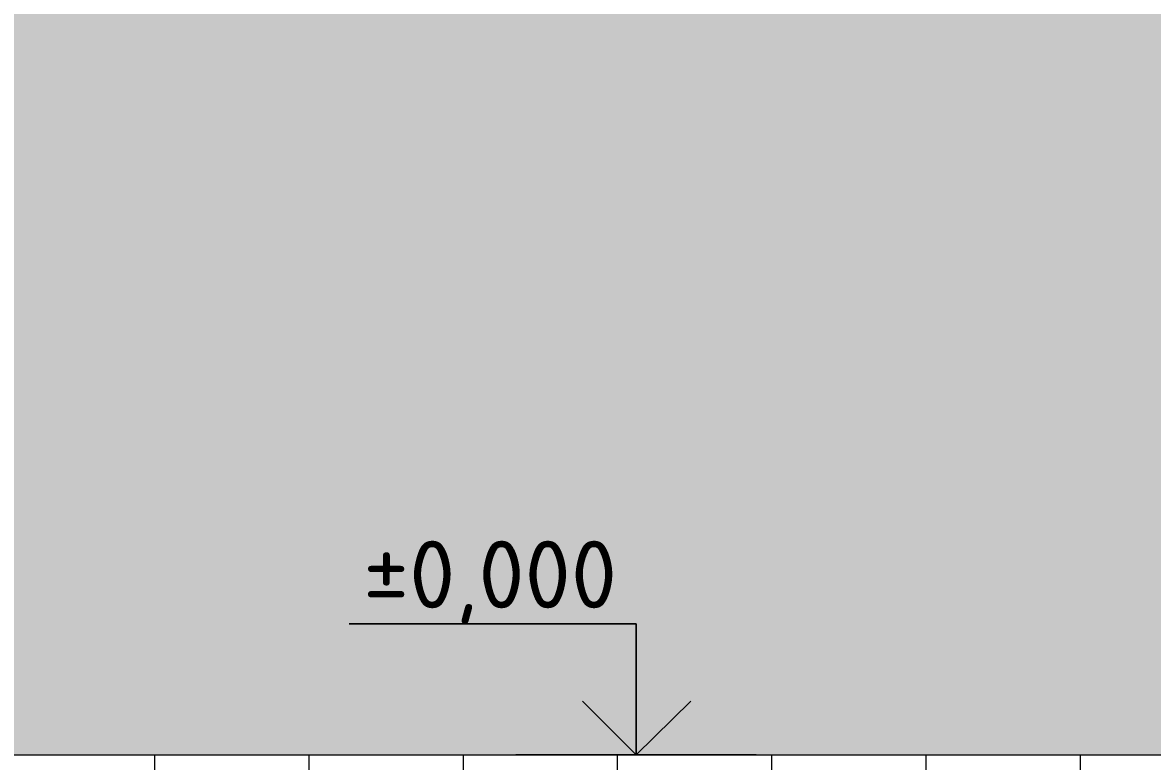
# Model space of a CAD drawing. Header units: millimetres. Extents: x -136099598 to 9192475, y 0 to 779331.
# Drawn here: x 264733 to 269128, y 288529 to 291403 of the extents above; entities that cross this region are included whole.
import ezdxf

# ---------------------------------------------------------------- set-up
doc = ezdxf.new("R2010")
doc.units = ezdxf.units.MM
doc.header["$MEASUREMENT"] = 0
doc.linetypes.add('01_base$0$DASHED2', pattern=[0.375, 0.25, -0.125])
doc.layers.get('0').update_dxf_attribs({"color": 250, "lineweight": 9})
for name, color, linetype, lineweight in [('!_Цоколь', 7, 'Continuous', 0), ('_Фасад', 7, 'Continuous', 9), ('пунктир', 251, 'Continuous', 13), ('Фасад_тонкие', 7, 'Continuous', 5)]:
    doc.layers.add(name, color=color, linetype=linetype, lineweight=lineweight)
doc.layers.add('PDF _0', color=7, linetype='Continuous')
doc.layers.add('RAL 000 80 00', color=7, linetype='Continuous', lineweight=0, true_color=0xb9b8b6)
doc.styles.add('PDF ISOCPEUR', font='isocpeur.ttf')

msp = doc.modelspace()

# ---------------------------------------------------------------- hatches: boundary and pattern name
at = {"layer": '!_Цоколь', "lineweight": 0, "ltscale": 5, "true_color": 0x636466}
h = msp.add_hatch(dxfattribs=at)
h.set_pattern_fill('ANSI37', color=251, scale=4800, angle=45)
h.set_pattern_definition([(90, (541247.05, -120), (-600, 1e-13), []), (180, (541247.05, -120), (-2e-13, -600), [])])
h.paths.add_polyline_path([(270753.2, 288553.9), (257712.7, 288553.3), (257713, 287283), (264063, 287272.2), (270753.4, 287272.2)])
at = {"layer": 'RAL 000 80 00'}
h = msp.add_hatch(color=256, dxfattribs=at)
h.dxf.hatch_style = 1
h.paths.add_polyline_path([(270753.1, 288553.5), (270718.4, 288553.6), (274563, 288553.6), (274562.9, 308453.6), (264063.2, 308453.6), (264063, 288553.6)])

# ---------------------------------------------------------------- linework, layer by layer
at = {"ltscale": 150}
msp.add_line((257713, 288553.6), (271254.2, 288553.6, 0.1), dxfattribs=at)
at = {"layer": '_Фасад', "lineweight": 0}
msp.add_line((267586.7, 288553.6), (266651.7, 288553.6), dxfattribs=at)
at = {"layer": 'пунктир', "linetype": '01_base$0$DASHED2', "ltscale": 500}
msp.add_line((258073, 288553.6), (308948.2, 288553.6, 0.3), dxfattribs=at)
at = {"layer": 'Фасад_тонкие', "lineweight": 0, "elevation": 0}
for points in [[(267119.2, 288553.6), (267119.2, 289063.5), (266003.5, 289063.5)], [(266003.5, 289063.5), (267119.2, 289063.5), (267119.2, 288553.6), (267332.6, 288762.5), (267119.2, 288553.6), (266910.3, 288762.5)]]:
    msp.add_lwpolyline(points, dxfattribs=at)

# ---------------------------------------------------------------- texts
at = {"layer": 'PDF _0', "color": 18, "lineweight": 0, "true_color": 0x000000, "insert": (266057.7, 289063.5, 0), "char_height": 262.49, "attachment_point": 7, "rotation": 359.9974, "style": 'PDF ISOCPEUR'}
msp.add_mtext('%%P0,000', dxfattribs=at)

doc.saveas('drawing.dxf')
